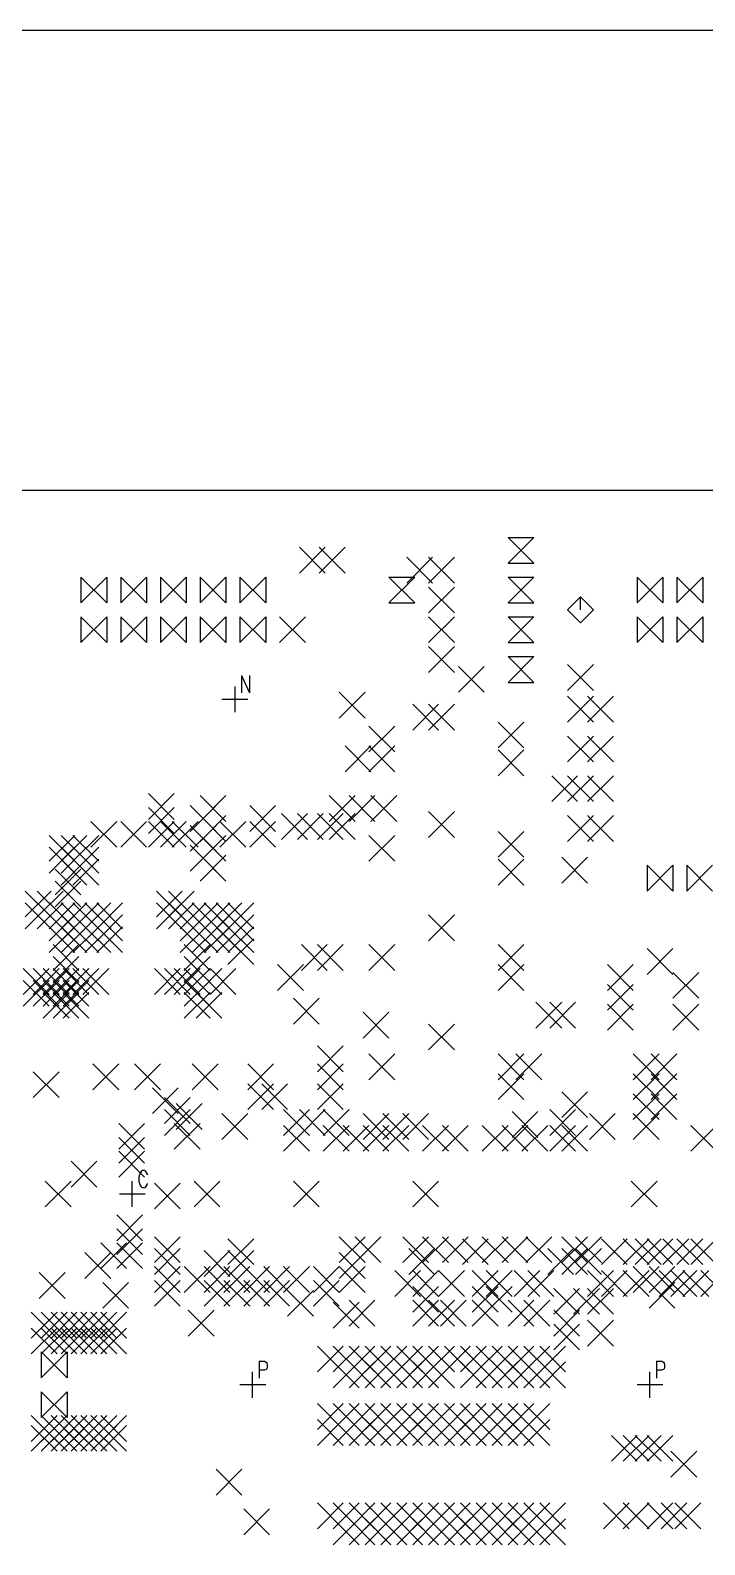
# Model space of a CAD drawing. Extents: x 11.9 to 28.1, y 10.8 to 21.2.
# Drawn here: x 19.087 to 20.785, y 17.388 to 21.199 of the extents above; entities that cross this region are included whole.
import ezdxf

# ---------------------------------------------------------------- set-up
doc = ezdxf.new("R2010")
doc.units = 0
doc.header["$MEASUREMENT"] = 0
doc.layers.add('LAYNR1', color=2, linetype='Continuous')

msp = doc.modelspace()

# ---------------------------------------------------------------- linework, layer by layer
at = {"layer": 'LAYNR1', "color": 7}
for points in [[(11.892, 21.199), (28.093, 21.199)], [(23.448, 20.041), (13.097, 20.041)], [(19.765, 19.833), (19.83, 19.898)], [(19.765, 19.898), (19.83, 19.833)], [(19.815, 19.833), (19.88, 19.898)], [(19.815, 19.898), (19.88, 19.833)], [(20.355, 19.858), (20.29, 19.923)], [(20.29, 19.923), (20.355, 19.923)], [(20.355, 19.923), (20.29, 19.858)], [(20.035, 19.808), (20.1, 19.873)], [(20.035, 19.873), (20.1, 19.808)], [(20.09, 19.808), (20.155, 19.873)], [(20.09, 19.873), (20.155, 19.808)], [(20.29, 19.858), (20.355, 19.858)], [(19.215, 19.758), (19.28, 19.823)], [(19.28, 19.758), (19.215, 19.823)], [(19.215, 19.823), (19.215, 19.758)], [(19.28, 19.823), (19.28, 19.758)], [(19.315, 19.758), (19.38, 19.823)], [(19.38, 19.758), (19.315, 19.823)], [(19.315, 19.823), (19.315, 19.758)], [(19.38, 19.823), (19.38, 19.758)], [(19.415, 19.758), (19.48, 19.823)], [(19.48, 19.758), (19.415, 19.823)], [(19.415, 19.823), (19.415, 19.758)], [(19.48, 19.823), (19.48, 19.758)], [(19.515, 19.758), (19.58, 19.823)], [(19.58, 19.758), (19.515, 19.823)], [(19.515, 19.823), (19.515, 19.758)], [(19.58, 19.823), (19.58, 19.758)], [(19.615, 19.758), (19.68, 19.823)], [(19.68, 19.758), (19.615, 19.823)], [(19.615, 19.823), (19.615, 19.758)], [(19.68, 19.823), (19.68, 19.758)], [(20.055, 19.758), (19.99, 19.823)], [(19.99, 19.823), (20.055, 19.823)], [(20.055, 19.823), (19.99, 19.758)], [(20.355, 19.758), (20.29, 19.823)], [(20.29, 19.823), (20.355, 19.823)], [(20.355, 19.823), (20.29, 19.758)], [(20.615, 19.758), (20.68, 19.823)], [(20.68, 19.758), (20.615, 19.823)], [(20.615, 19.823), (20.615, 19.758)], [(20.68, 19.823), (20.68, 19.758)], [(20.715, 19.758), (20.78, 19.823)], [(20.78, 19.758), (20.715, 19.823)], [(20.715, 19.823), (20.715, 19.758)], [(20.78, 19.823), (20.78, 19.758)], [(20.09, 19.733), (20.155, 19.798)], [(20.09, 19.798), (20.155, 19.733)], [(19.99, 19.758), (20.055, 19.758)], [(20.29, 19.758), (20.355, 19.758)], [(20.472, 19.773), (20.44, 19.741)], [(20.44, 19.741), (20.472, 19.708)], [(20.505, 19.741), (20.472, 19.773)], [(20.472, 19.741), (20.472, 19.773)], [(20.472, 19.708), (20.505, 19.741)], [(19.215, 19.658), (19.28, 19.723)], [(19.28, 19.658), (19.215, 19.723)], [(19.215, 19.723), (19.215, 19.658)], [(19.28, 19.723), (19.28, 19.658)], [(19.315, 19.658), (19.38, 19.723)], [(19.38, 19.658), (19.315, 19.723)], [(19.315, 19.723), (19.315, 19.658)], [(19.38, 19.723), (19.38, 19.658)], [(19.415, 19.658), (19.48, 19.723)], [(19.48, 19.658), (19.415, 19.723)], [(19.415, 19.723), (19.415, 19.658)], [(19.48, 19.723), (19.48, 19.658)], [(19.515, 19.658), (19.58, 19.723)], [(19.58, 19.658), (19.515, 19.723)], [(19.515, 19.723), (19.515, 19.658)], [(19.58, 19.723), (19.58, 19.658)], [(19.615, 19.658), (19.68, 19.723)], [(19.68, 19.658), (19.615, 19.723)], [(19.615, 19.723), (19.615, 19.658)], [(19.68, 19.723), (19.68, 19.658)], [(19.715, 19.658), (19.78, 19.723)], [(19.715, 19.723), (19.78, 19.658)], [(20.09, 19.658), (20.155, 19.723)], [(20.09, 19.723), (20.155, 19.658)], [(20.355, 19.658), (20.29, 19.723)], [(20.29, 19.723), (20.355, 19.723)], [(20.355, 19.723), (20.29, 19.658)], [(20.615, 19.658), (20.68, 19.723)], [(20.68, 19.658), (20.615, 19.723)], [(20.615, 19.723), (20.615, 19.658)], [(20.68, 19.723), (20.68, 19.658)], [(20.715, 19.658), (20.78, 19.723)], [(20.78, 19.658), (20.715, 19.723)], [(20.715, 19.723), (20.715, 19.658)], [(20.78, 19.723), (20.78, 19.658)], [(20.09, 19.583), (20.155, 19.648)], [(20.09, 19.648), (20.155, 19.583)], [(20.29, 19.658), (20.355, 19.658)], [(20.165, 19.533), (20.23, 19.598)], [(20.165, 19.598), (20.23, 19.533)], [(20.355, 19.558), (20.29, 19.623)], [(20.29, 19.623), (20.355, 19.623)], [(20.355, 19.623), (20.29, 19.558)], [(20.44, 19.538), (20.505, 19.603)], [(20.44, 19.603), (20.505, 19.538)], [(19.619, 19.575), (19.619, 19.532)], [(19.619, 19.575), (19.639, 19.532)], [(19.639, 19.575), (19.639, 19.532)], [(20.29, 19.558), (20.355, 19.558)], [(19.57, 19.516), (19.635, 19.516)], [(19.603, 19.483), (19.603, 19.548)], [(19.865, 19.468), (19.93, 19.533)], [(19.865, 19.533), (19.93, 19.468)], [(20.44, 19.458), (20.505, 19.523)], [(20.44, 19.523), (20.505, 19.458)], [(20.49, 19.458), (20.555, 19.523)], [(20.49, 19.523), (20.555, 19.458)], [(20.05, 19.438), (20.115, 19.503)], [(20.05, 19.503), (20.115, 19.438)], [(20.09, 19.438), (20.155, 19.503)], [(20.09, 19.503), (20.155, 19.438)], [(19.94, 19.383), (20.005, 19.448)], [(19.94, 19.448), (20.005, 19.383)], [(20.265, 19.393), (20.33, 19.458)], [(20.265, 19.458), (20.33, 19.393)], [(19.88, 19.333), (19.945, 19.398)], [(19.88, 19.398), (19.945, 19.333)], [(19.94, 19.333), (20.005, 19.398)], [(19.94, 19.398), (20.005, 19.333)], [(20.44, 19.358), (20.505, 19.423)], [(20.44, 19.423), (20.505, 19.358)], [(20.49, 19.358), (20.555, 19.423)], [(20.49, 19.423), (20.555, 19.358)], [(20.265, 19.323), (20.33, 19.388)], [(20.265, 19.388), (20.33, 19.323)], [(20.4, 19.258), (20.465, 19.323)], [(20.4, 19.323), (20.465, 19.258)], [(20.44, 19.258), (20.505, 19.323)], [(20.44, 19.323), (20.505, 19.258)], [(20.49, 19.258), (20.555, 19.323)], [(20.49, 19.323), (20.555, 19.258)], [(19.385, 19.213), (19.45, 19.278)], [(19.385, 19.278), (19.45, 19.213)], [(19.49, 19.183), (19.555, 19.248)], [(19.49, 19.248), (19.555, 19.183)], [(19.515, 19.208), (19.58, 19.273)], [(19.515, 19.273), (19.58, 19.208)], [(19.64, 19.183), (19.705, 19.248)], [(19.64, 19.248), (19.705, 19.183)], [(19.84, 19.208), (19.905, 19.273)], [(19.84, 19.273), (19.905, 19.208)], [(19.89, 19.208), (19.955, 19.273)], [(19.89, 19.273), (19.955, 19.208)], [(19.945, 19.208), (20.01, 19.273)], [(19.945, 19.273), (20.01, 19.208)], [(19.24, 19.143), (19.305, 19.208)], [(19.24, 19.208), (19.305, 19.143)], [(19.315, 19.143), (19.38, 19.208)], [(19.315, 19.208), (19.38, 19.143)], [(19.385, 19.178), (19.45, 19.243)], [(19.385, 19.243), (19.45, 19.178)], [(19.385, 19.143), (19.45, 19.208)], [(19.385, 19.208), (19.45, 19.143)], [(19.415, 19.143), (19.48, 19.208)], [(19.415, 19.208), (19.48, 19.143)], [(19.445, 19.143), (19.51, 19.208)], [(19.445, 19.208), (19.51, 19.143)], [(19.515, 19.158), (19.58, 19.223)], [(19.515, 19.223), (19.58, 19.158)], [(19.565, 19.143), (19.63, 19.208)], [(19.565, 19.208), (19.63, 19.143)], [(19.64, 19.143), (19.705, 19.208)], [(19.64, 19.208), (19.705, 19.143)], [(19.72, 19.163), (19.785, 19.228)], [(19.72, 19.228), (19.785, 19.163)], [(19.76, 19.163), (19.825, 19.228)], [(19.76, 19.228), (19.825, 19.163)], [(19.81, 19.163), (19.875, 19.228)], [(19.81, 19.228), (19.875, 19.163)], [(19.84, 19.163), (19.905, 19.228)], [(19.84, 19.228), (19.905, 19.163)], [(20.09, 19.168), (20.155, 19.233)], [(20.09, 19.233), (20.155, 19.168)], [(20.44, 19.158), (20.505, 19.223)], [(20.44, 19.223), (20.505, 19.158)], [(20.49, 19.158), (20.555, 19.223)], [(20.49, 19.223), (20.555, 19.158)], [(19.135, 19.108), (19.2, 19.173)], [(19.135, 19.173), (19.2, 19.108)], [(19.165, 19.108), (19.23, 19.173)], [(19.165, 19.173), (19.23, 19.108)], [(19.195, 19.108), (19.26, 19.173)], [(19.195, 19.173), (19.26, 19.108)], [(19.49, 19.133), (19.555, 19.198)], [(19.49, 19.198), (19.555, 19.133)], [(19.515, 19.108), (19.58, 19.173)], [(19.515, 19.173), (19.58, 19.108)], [(19.94, 19.108), (20.005, 19.173)], [(19.94, 19.173), (20.005, 19.108)], [(20.265, 19.118), (20.33, 19.183)], [(20.265, 19.183), (20.33, 19.118)], [(19.135, 19.078), (19.2, 19.143)], [(19.135, 19.143), (19.2, 19.078)], [(19.165, 19.078), (19.23, 19.143)], [(19.165, 19.143), (19.23, 19.078)], [(19.195, 19.078), (19.26, 19.143)], [(19.195, 19.143), (19.26, 19.078)], [(19.49, 19.083), (19.555, 19.148)], [(19.49, 19.148), (19.555, 19.083)], [(19.165, 19.048), (19.23, 19.113)], [(19.165, 19.113), (19.23, 19.048)], [(19.195, 19.048), (19.26, 19.113)], [(19.195, 19.113), (19.26, 19.048)], [(19.515, 19.058), (19.58, 19.123)], [(19.515, 19.123), (19.58, 19.058)], [(20.265, 19.048), (20.33, 19.113)], [(20.265, 19.113), (20.33, 19.048)], [(20.425, 19.053), (20.49, 19.118)], [(20.425, 19.118), (20.49, 19.053)], [(20.64, 19.033), (20.705, 19.098)], [(20.705, 19.033), (20.64, 19.098)], [(20.64, 19.098), (20.64, 19.033)], [(20.705, 19.098), (20.705, 19.033)], [(20.74, 19.033), (20.805, 19.098)], [(20.805, 19.033), (20.74, 19.098)], [(20.74, 19.098), (20.74, 19.033)], [(19.15, 19.023), (19.215, 19.088)], [(19.15, 19.088), (19.215, 19.023)], [(19.15, 18.993), (19.215, 19.058)], [(19.15, 19.058), (19.215, 18.993)], [(19.075, 18.968), (19.14, 19.033)], [(19.075, 19.033), (19.14, 18.968)], [(19.105, 18.968), (19.17, 19.033)], [(19.105, 19.033), (19.17, 18.968)], [(19.405, 18.968), (19.47, 19.033)], [(19.405, 19.033), (19.47, 18.968)], [(19.435, 18.968), (19.5, 19.033)], [(19.435, 19.033), (19.5, 18.968)], [(19.075, 18.938), (19.14, 19.003)], [(19.075, 19.003), (19.14, 18.938)], [(19.105, 18.938), (19.17, 19.003)], [(19.105, 19.003), (19.17, 18.938)], [(19.135, 18.938), (19.2, 19.003)], [(19.135, 19.003), (19.2, 18.938)], [(19.165, 18.938), (19.23, 19.003)], [(19.165, 19.003), (19.23, 18.938)], [(19.195, 18.938), (19.26, 19.003)], [(19.195, 19.003), (19.26, 18.938)], [(19.225, 18.938), (19.29, 19.003)], [(19.225, 19.003), (19.29, 18.938)], [(19.255, 18.938), (19.32, 19.003)], [(19.255, 19.003), (19.32, 18.938)], [(19.405, 18.938), (19.47, 19.003)], [(19.405, 19.003), (19.47, 18.938)], [(19.435, 18.938), (19.5, 19.003)], [(19.435, 19.003), (19.5, 18.938)], [(19.465, 18.938), (19.53, 19.003)], [(19.465, 19.003), (19.53, 18.938)], [(19.495, 18.938), (19.56, 19.003)], [(19.495, 19.003), (19.56, 18.938)], [(19.525, 18.938), (19.59, 19.003)], [(19.525, 19.003), (19.59, 18.938)], [(19.555, 18.938), (19.62, 19.003)], [(19.555, 19.003), (19.62, 18.938)], [(19.585, 18.938), (19.65, 19.003)], [(19.585, 19.003), (19.65, 18.938)], [(19.135, 18.908), (19.2, 18.973)], [(19.135, 18.973), (19.2, 18.908)], [(19.135, 18.878), (19.2, 18.943)], [(19.135, 18.943), (19.2, 18.878)], [(19.165, 18.908), (19.23, 18.973)], [(19.165, 18.973), (19.23, 18.908)], [(19.165, 18.878), (19.23, 18.943)], [(19.165, 18.943), (19.23, 18.878)], [(19.195, 18.908), (19.26, 18.973)], [(19.195, 18.973), (19.26, 18.908)], [(19.195, 18.878), (19.26, 18.943)], [(19.195, 18.943), (19.26, 18.878)], [(19.225, 18.908), (19.29, 18.973)], [(19.225, 18.973), (19.29, 18.908)], [(19.225, 18.878), (19.29, 18.943)], [(19.225, 18.943), (19.29, 18.878)], [(19.255, 18.908), (19.32, 18.973)], [(19.255, 18.973), (19.32, 18.908)], [(19.255, 18.878), (19.32, 18.943)], [(19.255, 18.943), (19.32, 18.878)], [(19.465, 18.908), (19.53, 18.973)], [(19.465, 18.973), (19.53, 18.908)], [(19.465, 18.878), (19.53, 18.943)], [(19.465, 18.943), (19.53, 18.878)], [(19.495, 18.908), (19.56, 18.973)], [(19.495, 18.973), (19.56, 18.908)], [(19.495, 18.878), (19.56, 18.943)], [(19.495, 18.943), (19.56, 18.878)], [(19.525, 18.908), (19.59, 18.973)], [(19.525, 18.973), (19.59, 18.908)], [(19.525, 18.878), (19.59, 18.943)], [(19.525, 18.943), (19.59, 18.878)], [(19.555, 18.908), (19.62, 18.973)], [(19.555, 18.973), (19.62, 18.908)], [(19.555, 18.878), (19.62, 18.943)], [(19.555, 18.943), (19.62, 18.878)], [(19.585, 18.908), (19.65, 18.973)], [(19.585, 18.973), (19.65, 18.908)], [(19.585, 18.878), (19.65, 18.943)], [(19.585, 18.943), (19.65, 18.878)], [(20.09, 18.908), (20.155, 18.973)], [(20.09, 18.973), (20.155, 18.908)], [(19.585, 18.848), (19.65, 18.913)], [(19.585, 18.913), (19.65, 18.848)], [(19.145, 18.833), (19.21, 18.898)], [(19.145, 18.898), (19.21, 18.833)], [(19.145, 18.803), (19.21, 18.868)], [(19.145, 18.868), (19.21, 18.803)], [(19.475, 18.833), (19.54, 18.898)], [(19.475, 18.898), (19.54, 18.833)], [(19.475, 18.803), (19.54, 18.868)], [(19.475, 18.868), (19.54, 18.803)], [(19.77, 18.833), (19.835, 18.898)], [(19.77, 18.898), (19.835, 18.833)], [(19.81, 18.833), (19.875, 18.898)], [(19.81, 18.898), (19.875, 18.833)], [(19.94, 18.833), (20.005, 18.898)], [(19.94, 18.898), (20.005, 18.833)], [(20.265, 18.833), (20.33, 18.898)], [(20.265, 18.898), (20.33, 18.833)], [(20.64, 18.823), (20.705, 18.888)], [(20.64, 18.888), (20.705, 18.823)], [(19.07, 18.773), (19.135, 18.838)], [(19.07, 18.838), (19.135, 18.773)], [(19.095, 18.773), (19.16, 18.838)], [(19.095, 18.838), (19.16, 18.773)], [(19.12, 18.773), (19.185, 18.838)], [(19.12, 18.838), (19.185, 18.773)], [(19.145, 18.773), (19.21, 18.838)], [(19.145, 18.838), (19.21, 18.773)], [(19.17, 18.773), (19.235, 18.838)], [(19.17, 18.838), (19.235, 18.773)], [(19.195, 18.773), (19.26, 18.838)], [(19.195, 18.838), (19.26, 18.773)], [(19.22, 18.773), (19.285, 18.838)], [(19.22, 18.838), (19.285, 18.773)], [(19.4, 18.773), (19.465, 18.838)], [(19.4, 18.838), (19.465, 18.773)], [(19.425, 18.773), (19.49, 18.838)], [(19.425, 18.838), (19.49, 18.773)], [(19.45, 18.773), (19.515, 18.838)], [(19.45, 18.838), (19.515, 18.773)], [(19.475, 18.773), (19.54, 18.838)], [(19.475, 18.838), (19.54, 18.773)], [(19.505, 18.773), (19.57, 18.838)], [(19.505, 18.838), (19.57, 18.773)], [(19.54, 18.773), (19.605, 18.838)], [(19.54, 18.838), (19.605, 18.773)], [(19.71, 18.783), (19.775, 18.848)], [(19.71, 18.848), (19.775, 18.783)], [(20.265, 18.783), (20.33, 18.848)], [(20.265, 18.848), (20.33, 18.783)], [(20.54, 18.783), (20.605, 18.848)], [(20.54, 18.848), (20.605, 18.783)], [(20.705, 18.763), (20.77, 18.828)], [(20.705, 18.828), (20.77, 18.763)], [(19.07, 18.743), (19.135, 18.808)], [(19.07, 18.808), (19.135, 18.743)], [(19.095, 18.743), (19.16, 18.808)], [(19.095, 18.808), (19.16, 18.743)], [(19.12, 18.743), (19.185, 18.808)], [(19.12, 18.808), (19.185, 18.743)], [(19.145, 18.743), (19.21, 18.808)], [(19.145, 18.808), (19.21, 18.743)], [(19.17, 18.743), (19.235, 18.808)], [(19.17, 18.808), (19.235, 18.743)], [(19.475, 18.743), (19.54, 18.808)], [(19.475, 18.808), (19.54, 18.743)], [(20.54, 18.733), (20.605, 18.798)], [(20.54, 18.798), (20.605, 18.733)], [(19.12, 18.713), (19.185, 18.778)], [(19.12, 18.778), (19.185, 18.713)], [(19.145, 18.713), (19.21, 18.778)], [(19.145, 18.778), (19.21, 18.713)], [(19.17, 18.713), (19.235, 18.778)], [(19.17, 18.778), (19.235, 18.713)], [(19.475, 18.713), (19.54, 18.778)], [(19.475, 18.778), (19.54, 18.713)], [(19.505, 18.713), (19.57, 18.778)], [(19.505, 18.778), (19.57, 18.713)], [(19.75, 18.698), (19.815, 18.763)], [(19.75, 18.763), (19.815, 18.698)], [(20.36, 18.688), (20.425, 18.753)], [(20.36, 18.753), (20.425, 18.688)], [(20.395, 18.688), (20.46, 18.753)], [(20.395, 18.753), (20.46, 18.688)], [(19.925, 18.663), (19.99, 18.728)], [(19.925, 18.728), (19.99, 18.663)], [(20.54, 18.683), (20.605, 18.748)], [(20.54, 18.748), (20.605, 18.683)], [(20.705, 18.683), (20.77, 18.748)], [(20.705, 18.748), (20.77, 18.683)], [(20.09, 18.633), (20.155, 18.698)], [(20.09, 18.698), (20.155, 18.633)], [(19.81, 18.578), (19.875, 18.643)], [(19.81, 18.643), (19.875, 18.578)], [(19.245, 18.533), (19.31, 18.598)], [(19.245, 18.598), (19.31, 18.533)], [(19.35, 18.533), (19.415, 18.598)], [(19.35, 18.598), (19.415, 18.533)], [(19.495, 18.533), (19.56, 18.598)], [(19.495, 18.598), (19.56, 18.533)], [(19.635, 18.533), (19.7, 18.598)], [(19.635, 18.598), (19.7, 18.533)], [(19.81, 18.533), (19.875, 18.598)], [(19.81, 18.598), (19.875, 18.533)], [(19.94, 18.558), (20.005, 18.623)], [(19.94, 18.623), (20.005, 18.558)], [(20.265, 18.558), (20.33, 18.623)], [(20.265, 18.623), (20.33, 18.558)], [(20.31, 18.558), (20.375, 18.623)], [(20.31, 18.623), (20.375, 18.558)], [(20.605, 18.558), (20.67, 18.623)], [(20.605, 18.623), (20.67, 18.558)], [(20.65, 18.558), (20.715, 18.623)], [(20.65, 18.623), (20.715, 18.558)], [(19.095, 18.513), (19.16, 18.578)], [(19.095, 18.578), (19.16, 18.513)], [(20.265, 18.508), (20.33, 18.573)], [(20.265, 18.573), (20.33, 18.508)], [(20.605, 18.508), (20.67, 18.573)], [(20.605, 18.573), (20.67, 18.508)], [(20.65, 18.508), (20.715, 18.573)], [(20.65, 18.573), (20.715, 18.508)], [(19.395, 18.473), (19.46, 18.538)], [(19.395, 18.538), (19.46, 18.473)], [(19.635, 18.483), (19.7, 18.548)], [(19.635, 18.548), (19.7, 18.483)], [(19.67, 18.483), (19.735, 18.548)], [(19.67, 18.548), (19.735, 18.483)], [(19.81, 18.483), (19.875, 18.548)], [(19.81, 18.548), (19.875, 18.483)], [(20.425, 18.463), (20.49, 18.528)], [(20.425, 18.528), (20.49, 18.463)], [(20.605, 18.458), (20.67, 18.523)], [(20.605, 18.523), (20.67, 18.458)], [(20.65, 18.458), (20.715, 18.523)], [(20.65, 18.523), (20.715, 18.458)], [(19.425, 18.448), (19.49, 18.513)], [(19.425, 18.513), (19.49, 18.448)], [(19.455, 18.433), (19.52, 18.498)], [(19.455, 18.498), (19.52, 18.433)], [(19.31, 18.383), (19.375, 18.448)], [(19.31, 18.448), (19.375, 18.383)], [(19.425, 18.418), (19.49, 18.483)], [(19.425, 18.483), (19.49, 18.418)], [(19.45, 18.383), (19.515, 18.448)], [(19.45, 18.448), (19.515, 18.383)], [(19.57, 18.408), (19.635, 18.473)], [(19.57, 18.473), (19.635, 18.408)], [(19.725, 18.418), (19.79, 18.483)], [(19.725, 18.483), (19.79, 18.418)], [(19.765, 18.418), (19.83, 18.483)], [(19.765, 18.483), (19.83, 18.418)], [(19.825, 18.418), (19.89, 18.483)], [(19.825, 18.483), (19.89, 18.418)], [(19.925, 18.408), (19.99, 18.473)], [(19.925, 18.473), (19.99, 18.408)], [(19.975, 18.408), (20.04, 18.473)], [(19.975, 18.473), (20.04, 18.408)], [(20.025, 18.408), (20.09, 18.473)], [(20.025, 18.473), (20.09, 18.408)], [(20.3, 18.413), (20.365, 18.478)], [(20.3, 18.478), (20.365, 18.413)], [(20.395, 18.418), (20.46, 18.483)], [(20.395, 18.483), (20.46, 18.418)], [(20.495, 18.408), (20.56, 18.473)], [(20.495, 18.473), (20.56, 18.408)], [(20.605, 18.408), (20.67, 18.473)], [(20.605, 18.473), (20.67, 18.408)], [(19.31, 18.348), (19.375, 18.413)], [(19.31, 18.413), (19.375, 18.348)], [(19.725, 18.378), (19.79, 18.443)], [(19.725, 18.443), (19.79, 18.378)], [(19.825, 18.378), (19.89, 18.443)], [(19.825, 18.443), (19.89, 18.378)], [(19.875, 18.378), (19.94, 18.443)], [(19.875, 18.443), (19.94, 18.378)], [(19.925, 18.378), (19.99, 18.443)], [(19.925, 18.443), (19.99, 18.378)], [(19.975, 18.378), (20.04, 18.443)], [(19.975, 18.443), (20.04, 18.378)], [(20.075, 18.378), (20.14, 18.443)], [(20.075, 18.443), (20.14, 18.378)], [(20.125, 18.378), (20.19, 18.443)], [(20.125, 18.443), (20.19, 18.378)], [(20.225, 18.378), (20.29, 18.443)], [(20.225, 18.443), (20.29, 18.378)], [(20.275, 18.378), (20.34, 18.443)], [(20.275, 18.443), (20.34, 18.378)], [(20.325, 18.378), (20.39, 18.443)], [(20.325, 18.443), (20.39, 18.378)], [(20.395, 18.378), (20.46, 18.443)], [(20.395, 18.443), (20.46, 18.378)], [(20.425, 18.378), (20.49, 18.443)], [(20.425, 18.443), (20.49, 18.378)], [(20.75, 18.378), (20.815, 18.443)], [(20.75, 18.443), (20.815, 18.378)], [(19.31, 18.313), (19.375, 18.378)], [(19.31, 18.378), (19.375, 18.313)], [(19.19, 18.288), (19.255, 18.353)], [(19.19, 18.353), (19.255, 18.288)], [(19.125, 18.238), (19.19, 18.303)], [(19.125, 18.303), (19.19, 18.238)], [(19.344, 18.238), (19.344, 18.303)], [(19.362, 18.319), (19.361, 18.313), (19.361, 18.303)], [(19.361, 18.303), (19.362, 18.297), (19.364, 18.293), (19.367, 18.289), (19.37, 18.287)], [(19.383, 18.319), (19.381, 18.323), (19.378, 18.327), (19.376, 18.33), (19.37, 18.33), (19.367, 18.327), (19.364, 18.323), (19.362, 18.319)], [(19.376, 18.287), (19.378, 18.289), (19.381, 18.293), (19.383, 18.297)], [(19.4, 18.233), (19.465, 18.298)], [(19.4, 18.298), (19.465, 18.233)], [(19.5, 18.238), (19.565, 18.303)], [(19.5, 18.303), (19.565, 18.238)], [(19.75, 18.238), (19.815, 18.303)], [(19.75, 18.303), (19.815, 18.238)], [(20.05, 18.238), (20.115, 18.303)], [(20.05, 18.303), (20.115, 18.238)], [(20.6, 18.238), (20.665, 18.303)], [(20.6, 18.303), (20.665, 18.238)], [(19.312, 18.271), (19.377, 18.271)], [(19.37, 18.287), (19.376, 18.287)], [(19.305, 18.153), (19.37, 18.218)], [(19.305, 18.218), (19.37, 18.153)], [(19.305, 18.118), (19.37, 18.183)], [(19.305, 18.183), (19.37, 18.118)], [(19.265, 18.083), (19.33, 18.148)], [(19.265, 18.148), (19.33, 18.083)], [(19.305, 18.083), (19.37, 18.148)], [(19.305, 18.148), (19.37, 18.083)], [(19.4, 18.098), (19.465, 18.163)], [(19.4, 18.163), (19.465, 18.098)], [(19.585, 18.093), (19.65, 18.158)], [(19.585, 18.158), (19.65, 18.093)], [(19.865, 18.098), (19.93, 18.163)], [(19.865, 18.163), (19.93, 18.098)], [(19.905, 18.098), (19.97, 18.163)], [(19.905, 18.163), (19.97, 18.098)], [(20.025, 18.098), (20.09, 18.163)], [(20.025, 18.163), (20.09, 18.098)], [(20.075, 18.098), (20.14, 18.163)], [(20.075, 18.163), (20.14, 18.098)], [(20.125, 18.098), (20.19, 18.163)], [(20.125, 18.163), (20.19, 18.098)], [(20.175, 18.093), (20.24, 18.158)], [(20.175, 18.158), (20.24, 18.093)], [(20.225, 18.098), (20.29, 18.163)], [(20.225, 18.163), (20.29, 18.098)], [(20.275, 18.098), (20.34, 18.163)], [(20.275, 18.163), (20.34, 18.098)], [(20.335, 18.098), (20.4, 18.163)], [(20.335, 18.163), (20.4, 18.098)], [(20.425, 18.098), (20.49, 18.163)], [(20.425, 18.163), (20.49, 18.098)], [(20.46, 18.098), (20.525, 18.163)], [(20.46, 18.163), (20.525, 18.098)], [(20.525, 18.093), (20.59, 18.158)], [(20.525, 18.158), (20.59, 18.093)], [(20.58, 18.093), (20.645, 18.158)], [(20.58, 18.158), (20.645, 18.093)], [(20.61, 18.093), (20.675, 18.158)], [(20.61, 18.158), (20.675, 18.093)], [(20.64, 18.093), (20.705, 18.158)], [(20.64, 18.158), (20.705, 18.093)], [(20.68, 18.093), (20.745, 18.158)], [(20.68, 18.158), (20.745, 18.093)], [(20.715, 18.093), (20.78, 18.158)], [(20.715, 18.158), (20.78, 18.093)], [(20.75, 18.093), (20.815, 18.158)], [(20.75, 18.158), (20.815, 18.093)], [(19.225, 18.058), (19.29, 18.123)], [(19.225, 18.123), (19.29, 18.058)], [(19.4, 18.068), (19.465, 18.133)], [(19.4, 18.133), (19.465, 18.068)], [(19.525, 18.063), (19.59, 18.128)], [(19.525, 18.128), (19.59, 18.063)], [(19.585, 18.063), (19.65, 18.128)], [(19.585, 18.128), (19.65, 18.063)], [(19.865, 18.058), (19.93, 18.123)], [(19.865, 18.123), (19.93, 18.058)], [(20.04, 18.068), (20.105, 18.133)], [(20.04, 18.133), (20.105, 18.068)], [(20.39, 18.068), (20.455, 18.133)], [(20.39, 18.133), (20.455, 18.068)], [(20.425, 18.068), (20.49, 18.133)], [(20.425, 18.133), (20.49, 18.068)], [(20.46, 18.068), (20.525, 18.133)], [(20.46, 18.133), (20.525, 18.068)], [(19.11, 18.008), (19.175, 18.073)], [(19.11, 18.073), (19.175, 18.008)], [(19.4, 18.023), (19.465, 18.088)], [(19.4, 18.088), (19.465, 18.023)], [(19.475, 18.023), (19.54, 18.088)], [(19.475, 18.088), (19.54, 18.023)], [(19.525, 18.023), (19.59, 18.088)], [(19.525, 18.088), (19.59, 18.023)], [(19.575, 18.023), (19.64, 18.088)], [(19.575, 18.088), (19.64, 18.023)], [(19.625, 18.023), (19.69, 18.088)], [(19.625, 18.088), (19.69, 18.023)], [(19.675, 18.023), (19.74, 18.088)], [(19.675, 18.088), (19.74, 18.023)], [(19.725, 18.023), (19.79, 18.088)], [(19.725, 18.088), (19.79, 18.023)], [(19.8, 18.023), (19.865, 18.088)], [(19.8, 18.088), (19.865, 18.023)], [(19.865, 18.023), (19.93, 18.088)], [(19.865, 18.088), (19.93, 18.023)], [(20.005, 18.013), (20.07, 18.078)], [(20.005, 18.078), (20.07, 18.013)], [(20.05, 18.013), (20.115, 18.078)], [(20.05, 18.078), (20.115, 18.013)], [(20.115, 18.013), (20.18, 18.078)], [(20.115, 18.078), (20.18, 18.013)], [(20.2, 18.013), (20.265, 18.078)], [(20.2, 18.078), (20.265, 18.013)], [(20.235, 18.013), (20.3, 18.078)], [(20.235, 18.078), (20.3, 18.013)], [(20.305, 18.013), (20.37, 18.078)], [(20.305, 18.078), (20.37, 18.013)], [(20.34, 18.013), (20.405, 18.078)], [(20.34, 18.078), (20.405, 18.013)], [(20.49, 18.013), (20.555, 18.078)], [(20.49, 18.078), (20.555, 18.013)], [(20.525, 18.013), (20.59, 18.078)], [(20.525, 18.078), (20.59, 18.013)], [(20.58, 18.013), (20.645, 18.078)], [(20.58, 18.078), (20.645, 18.013)], [(20.605, 18.023), (20.67, 18.088)], [(20.605, 18.088), (20.67, 18.023)], [(20.645, 18.023), (20.71, 18.088)], [(20.645, 18.088), (20.71, 18.023)], [(20.67, 18.013), (20.735, 18.078)], [(20.67, 18.078), (20.735, 18.013)], [(20.7, 18.013), (20.765, 18.078)], [(20.7, 18.078), (20.765, 18.013)], [(20.73, 18.013), (20.795, 18.078)], [(20.73, 18.078), (20.795, 18.013)], [(20.775, 18.013), (20.84, 18.078)], [(20.775, 18.078), (20.84, 18.013)], [(19.27, 17.983), (19.335, 18.048)], [(19.27, 18.048), (19.335, 17.983)], [(19.4, 17.988), (19.465, 18.053)], [(19.4, 18.053), (19.465, 17.988)], [(19.525, 17.988), (19.59, 18.053)], [(19.525, 18.053), (19.59, 17.988)], [(19.575, 17.988), (19.64, 18.053)], [(19.575, 18.053), (19.64, 17.988)], [(19.625, 17.988), (19.69, 18.053)], [(19.625, 18.053), (19.69, 17.988)], [(19.675, 17.988), (19.74, 18.053)], [(19.675, 18.053), (19.74, 17.988)], [(19.735, 17.963), (19.8, 18.028)], [(19.735, 18.028), (19.8, 17.963)], [(19.8, 17.988), (19.865, 18.053)], [(19.8, 18.053), (19.865, 17.988)], [(20.05, 17.973), (20.115, 18.038)], [(20.05, 18.038), (20.115, 17.973)], [(20.2, 17.973), (20.265, 18.038)], [(20.2, 18.038), (20.265, 17.973)], [(20.235, 17.973), (20.3, 18.038)], [(20.235, 18.038), (20.3, 17.973)], [(20.405, 17.968), (20.47, 18.033)], [(20.405, 18.033), (20.47, 17.968)], [(20.455, 17.968), (20.52, 18.033)], [(20.455, 18.033), (20.52, 17.968)], [(20.49, 17.968), (20.555, 18.033)], [(20.49, 18.033), (20.555, 17.968)], [(20.645, 17.983), (20.71, 18.048)], [(20.645, 18.048), (20.71, 17.983)], [(19.85, 17.933), (19.915, 17.998)], [(19.85, 17.998), (19.915, 17.933)], [(19.89, 17.938), (19.955, 18.003)], [(19.89, 18.003), (19.955, 17.938)], [(20.05, 17.938), (20.115, 18.003)], [(20.05, 18.003), (20.115, 17.938)], [(20.09, 17.938), (20.155, 18.003)], [(20.09, 18.003), (20.155, 17.938)], [(20.12, 17.938), (20.185, 18.003)], [(20.12, 18.003), (20.185, 17.938)], [(20.2, 17.938), (20.265, 18.003)], [(20.2, 18.003), (20.265, 17.938)], [(20.29, 17.938), (20.355, 18.003)], [(20.29, 18.003), (20.355, 17.938)], [(20.33, 17.938), (20.395, 18.003)], [(20.33, 18.003), (20.395, 17.938)], [(19.09, 17.908), (19.155, 17.973)], [(19.09, 17.973), (19.155, 17.908)], [(19.115, 17.908), (19.18, 17.973)], [(19.115, 17.973), (19.18, 17.908)], [(19.14, 17.908), (19.205, 17.973)], [(19.14, 17.973), (19.205, 17.908)], [(19.165, 17.908), (19.23, 17.973)], [(19.165, 17.973), (19.23, 17.908)], [(19.19, 17.908), (19.255, 17.973)], [(19.19, 17.973), (19.255, 17.908)], [(19.215, 17.908), (19.28, 17.973)], [(19.215, 17.973), (19.28, 17.908)], [(19.24, 17.908), (19.305, 17.973)], [(19.24, 17.973), (19.305, 17.908)], [(19.265, 17.908), (19.33, 17.973)], [(19.265, 17.973), (19.33, 17.908)], [(19.485, 17.913), (19.55, 17.978)], [(19.485, 17.978), (19.55, 17.913)], [(20.405, 17.913), (20.47, 17.978)], [(20.405, 17.978), (20.47, 17.913)], [(20.49, 17.888), (20.555, 17.953)], [(20.49, 17.953), (20.555, 17.888)], [(19.09, 17.868), (19.155, 17.933)], [(19.09, 17.933), (19.155, 17.868)], [(19.115, 17.868), (19.18, 17.933)], [(19.115, 17.933), (19.18, 17.868)], [(19.14, 17.868), (19.205, 17.933)], [(19.14, 17.933), (19.205, 17.868)], [(19.165, 17.868), (19.23, 17.933)], [(19.165, 17.933), (19.23, 17.868)], [(19.19, 17.868), (19.255, 17.933)], [(19.19, 17.933), (19.255, 17.868)], [(19.215, 17.868), (19.28, 17.933)], [(19.215, 17.933), (19.28, 17.868)], [(19.24, 17.868), (19.305, 17.933)], [(19.24, 17.933), (19.305, 17.868)], [(19.265, 17.868), (19.33, 17.933)], [(19.265, 17.933), (19.33, 17.868)], [(20.405, 17.878), (20.47, 17.943)], [(20.405, 17.943), (20.47, 17.878)], [(19.81, 17.823), (19.875, 17.888)], [(19.81, 17.888), (19.875, 17.823)], [(19.85, 17.823), (19.915, 17.888)], [(19.85, 17.888), (19.915, 17.823)], [(19.89, 17.823), (19.955, 17.888)], [(19.89, 17.888), (19.955, 17.823)], [(19.93, 17.823), (19.995, 17.888)], [(19.93, 17.888), (19.995, 17.823)], [(19.97, 17.823), (20.035, 17.888)], [(19.97, 17.888), (20.035, 17.823)], [(20.01, 17.823), (20.075, 17.888)], [(20.01, 17.888), (20.075, 17.823)], [(20.05, 17.823), (20.115, 17.888)], [(20.05, 17.888), (20.115, 17.823)], [(20.09, 17.823), (20.155, 17.888)], [(20.09, 17.888), (20.155, 17.823)], [(20.13, 17.823), (20.195, 17.888)], [(20.13, 17.888), (20.195, 17.823)], [(20.17, 17.823), (20.235, 17.888)], [(20.17, 17.888), (20.235, 17.823)], [(20.21, 17.823), (20.275, 17.888)], [(20.21, 17.888), (20.275, 17.823)], [(20.25, 17.823), (20.315, 17.888)], [(20.25, 17.888), (20.315, 17.823)], [(20.29, 17.823), (20.355, 17.888)], [(20.29, 17.888), (20.355, 17.823)], [(20.33, 17.823), (20.395, 17.888)], [(20.33, 17.888), (20.395, 17.823)], [(20.37, 17.823), (20.435, 17.888)], [(20.37, 17.888), (20.435, 17.823)], [(19.115, 17.808), (19.18, 17.873)], [(19.18, 17.808), (19.115, 17.873)], [(19.115, 17.873), (19.115, 17.808)], [(19.18, 17.873), (19.18, 17.808)], [(19.664, 17.85), (19.664, 17.807)], [(19.664, 17.85), (19.677, 17.85), (19.681, 17.847), (19.683, 17.845), (19.684, 17.841), (19.684, 17.835), (19.683, 17.831), (19.681, 17.829), (19.677, 17.827), (19.664, 17.827)], [(19.85, 17.783), (19.915, 17.848)], [(19.85, 17.848), (19.915, 17.783)], [(19.89, 17.783), (19.955, 17.848)], [(19.89, 17.848), (19.955, 17.783)], [(19.93, 17.783), (19.995, 17.848)], [(19.93, 17.848), (19.995, 17.783)], [(19.97, 17.783), (20.035, 17.848)], [(19.97, 17.848), (20.035, 17.783)], [(20.01, 17.783), (20.075, 17.848)], [(20.01, 17.848), (20.075, 17.783)], [(20.05, 17.783), (20.115, 17.848)], [(20.05, 17.848), (20.115, 17.783)], [(20.09, 17.783), (20.155, 17.848)], [(20.09, 17.848), (20.155, 17.783)], [(20.17, 17.783), (20.235, 17.848)], [(20.17, 17.848), (20.235, 17.783)], [(20.21, 17.783), (20.275, 17.848)], [(20.21, 17.848), (20.275, 17.783)], [(20.25, 17.783), (20.315, 17.848)], [(20.25, 17.848), (20.315, 17.783)], [(20.29, 17.783), (20.355, 17.848)], [(20.29, 17.848), (20.355, 17.783)], [(20.33, 17.783), (20.395, 17.848)], [(20.33, 17.848), (20.395, 17.783)], [(20.37, 17.783), (20.435, 17.848)], [(20.37, 17.848), (20.435, 17.783)], [(20.664, 17.85), (20.664, 17.807)], [(20.664, 17.85), (20.677, 17.85), (20.681, 17.847), (20.683, 17.845), (20.684, 17.841), (20.684, 17.835), (20.683, 17.831), (20.681, 17.829), (20.677, 17.827), (20.664, 17.827)], [(19.647, 17.758), (19.647, 17.823)], [(20.647, 17.758), (20.647, 17.823)], [(19.115, 17.708), (19.18, 17.773)], [(19.18, 17.708), (19.115, 17.773)], [(19.115, 17.773), (19.115, 17.708)], [(19.18, 17.773), (19.18, 17.708)], [(19.615, 17.791), (19.68, 17.791)], [(20.615, 17.791), (20.68, 17.791)], [(19.81, 17.678), (19.875, 17.743)], [(19.81, 17.743), (19.875, 17.678)], [(19.85, 17.678), (19.915, 17.743)], [(19.85, 17.743), (19.915, 17.678)], [(19.89, 17.678), (19.955, 17.743)], [(19.89, 17.743), (19.955, 17.678)], [(19.93, 17.678), (19.995, 17.743)], [(19.93, 17.743), (19.995, 17.678)], [(19.97, 17.678), (20.035, 17.743)], [(19.97, 17.743), (20.035, 17.678)], [(20.01, 17.678), (20.075, 17.743)], [(20.01, 17.743), (20.075, 17.678)], [(20.05, 17.678), (20.115, 17.743)], [(20.05, 17.743), (20.115, 17.678)], [(20.09, 17.678), (20.155, 17.743)], [(20.09, 17.743), (20.155, 17.678)], [(20.13, 17.678), (20.195, 17.743)], [(20.13, 17.743), (20.195, 17.678)], [(20.17, 17.678), (20.235, 17.743)], [(20.17, 17.743), (20.235, 17.678)], [(20.21, 17.678), (20.275, 17.743)], [(20.21, 17.743), (20.275, 17.678)], [(20.25, 17.678), (20.315, 17.743)], [(20.25, 17.743), (20.315, 17.678)], [(20.29, 17.678), (20.355, 17.743)], [(20.29, 17.743), (20.355, 17.678)], [(20.33, 17.678), (20.395, 17.743)], [(20.33, 17.743), (20.395, 17.678)], [(19.09, 17.648), (19.155, 17.713)], [(19.09, 17.713), (19.155, 17.648)], [(19.09, 17.623), (19.155, 17.688)], [(19.09, 17.688), (19.155, 17.623)], [(19.115, 17.648), (19.18, 17.713)], [(19.115, 17.713), (19.18, 17.648)], [(19.115, 17.623), (19.18, 17.688)], [(19.115, 17.688), (19.18, 17.623)], [(19.14, 17.648), (19.205, 17.713)], [(19.14, 17.713), (19.205, 17.648)], [(19.14, 17.623), (19.205, 17.688)], [(19.14, 17.688), (19.205, 17.623)], [(19.165, 17.648), (19.23, 17.713)], [(19.165, 17.713), (19.23, 17.648)], [(19.165, 17.623), (19.23, 17.688)], [(19.165, 17.688), (19.23, 17.623)], [(19.19, 17.648), (19.255, 17.713)], [(19.19, 17.713), (19.255, 17.648)], [(19.19, 17.623), (19.255, 17.688)], [(19.19, 17.688), (19.255, 17.623)], [(19.215, 17.648), (19.28, 17.713)], [(19.215, 17.713), (19.28, 17.648)], [(19.215, 17.623), (19.28, 17.688)], [(19.215, 17.688), (19.28, 17.623)], [(19.24, 17.648), (19.305, 17.713)], [(19.24, 17.713), (19.305, 17.648)], [(19.24, 17.623), (19.305, 17.688)], [(19.24, 17.688), (19.305, 17.623)], [(19.265, 17.648), (19.33, 17.713)], [(19.265, 17.713), (19.33, 17.648)], [(19.265, 17.623), (19.33, 17.688)], [(19.265, 17.688), (19.33, 17.623)], [(19.81, 17.638), (19.875, 17.703)], [(19.81, 17.703), (19.875, 17.638)], [(19.85, 17.638), (19.915, 17.703)], [(19.85, 17.703), (19.915, 17.638)], [(19.89, 17.638), (19.955, 17.703)], [(19.89, 17.703), (19.955, 17.638)], [(19.93, 17.638), (19.995, 17.703)], [(19.93, 17.703), (19.995, 17.638)], [(19.97, 17.638), (20.035, 17.703)], [(19.97, 17.703), (20.035, 17.638)], [(20.01, 17.638), (20.075, 17.703)], [(20.01, 17.703), (20.075, 17.638)], [(20.05, 17.638), (20.115, 17.703)], [(20.05, 17.703), (20.115, 17.638)], [(20.09, 17.638), (20.155, 17.703)], [(20.09, 17.703), (20.155, 17.638)], [(20.13, 17.638), (20.195, 17.703)], [(20.13, 17.703), (20.195, 17.638)], [(20.17, 17.638), (20.235, 17.703)], [(20.17, 17.703), (20.235, 17.638)], [(20.21, 17.638), (20.275, 17.703)], [(20.21, 17.703), (20.275, 17.638)], [(20.25, 17.638), (20.315, 17.703)], [(20.25, 17.703), (20.315, 17.638)], [(20.29, 17.638), (20.355, 17.703)], [(20.29, 17.703), (20.355, 17.638)], [(20.33, 17.638), (20.395, 17.703)], [(20.33, 17.703), (20.395, 17.638)], [(20.55, 17.598), (20.615, 17.663)], [(20.55, 17.663), (20.615, 17.598)], [(20.58, 17.598), (20.645, 17.663)], [(20.58, 17.663), (20.645, 17.598)], [(20.61, 17.598), (20.675, 17.663)], [(20.61, 17.663), (20.675, 17.598)], [(20.64, 17.598), (20.705, 17.663)], [(20.64, 17.663), (20.705, 17.598)], [(20.7, 17.558), (20.765, 17.623)], [(20.7, 17.623), (20.765, 17.558)], [(19.555, 17.513), (19.62, 17.578)], [(19.555, 17.578), (19.62, 17.513)], [(19.81, 17.428), (19.875, 17.493)], [(19.81, 17.493), (19.875, 17.428)], [(19.85, 17.428), (19.915, 17.493)], [(19.85, 17.493), (19.915, 17.428)], [(19.89, 17.428), (19.955, 17.493)], [(19.89, 17.493), (19.955, 17.428)], [(19.93, 17.428), (19.995, 17.493)], [(19.93, 17.493), (19.995, 17.428)], [(19.97, 17.428), (20.035, 17.493)], [(19.97, 17.493), (20.035, 17.428)], [(20.01, 17.428), (20.075, 17.493)], [(20.01, 17.493), (20.075, 17.428)], [(20.05, 17.428), (20.115, 17.493)], [(20.05, 17.493), (20.115, 17.428)], [(20.09, 17.428), (20.155, 17.493)], [(20.09, 17.493), (20.155, 17.428)], [(20.13, 17.428), (20.195, 17.493)], [(20.13, 17.493), (20.195, 17.428)], [(20.17, 17.428), (20.235, 17.493)], [(20.17, 17.493), (20.235, 17.428)], [(20.21, 17.428), (20.275, 17.493)], [(20.21, 17.493), (20.275, 17.428)], [(20.25, 17.428), (20.315, 17.493)], [(20.25, 17.493), (20.315, 17.428)], [(20.29, 17.428), (20.355, 17.493)], [(20.29, 17.493), (20.355, 17.428)], [(20.33, 17.428), (20.395, 17.493)], [(20.33, 17.493), (20.395, 17.428)], [(20.37, 17.428), (20.435, 17.493)], [(20.37, 17.493), (20.435, 17.428)], [(20.53, 17.428), (20.595, 17.493)], [(20.53, 17.493), (20.595, 17.428)], [(20.58, 17.428), (20.645, 17.493)], [(20.58, 17.493), (20.645, 17.428)], [(20.64, 17.428), (20.705, 17.493)], [(20.64, 17.493), (20.705, 17.428)], [(20.675, 17.428), (20.74, 17.493)], [(20.675, 17.493), (20.74, 17.428)], [(20.71, 17.428), (20.775, 17.493)], [(20.71, 17.493), (20.775, 17.428)], [(19.625, 17.413), (19.69, 17.478)], [(19.625, 17.478), (19.69, 17.413)], [(19.85, 17.388), (19.915, 17.453)], [(19.85, 17.453), (19.915, 17.388)], [(19.89, 17.388), (19.955, 17.453)], [(19.89, 17.453), (19.955, 17.388)], [(19.93, 17.388), (19.995, 17.453)], [(19.93, 17.453), (19.995, 17.388)], [(19.97, 17.388), (20.035, 17.453)], [(19.97, 17.453), (20.035, 17.388)], [(20.01, 17.388), (20.075, 17.453)], [(20.01, 17.453), (20.075, 17.388)], [(20.05, 17.388), (20.115, 17.453)], [(20.05, 17.453), (20.115, 17.388)], [(20.09, 17.388), (20.155, 17.453)], [(20.09, 17.453), (20.155, 17.388)], [(20.13, 17.388), (20.195, 17.453)], [(20.13, 17.453), (20.195, 17.388)], [(20.17, 17.388), (20.235, 17.453)], [(20.17, 17.453), (20.235, 17.388)], [(20.21, 17.388), (20.275, 17.453)], [(20.21, 17.453), (20.275, 17.388)], [(20.25, 17.388), (20.315, 17.453)], [(20.25, 17.453), (20.315, 17.388)], [(20.29, 17.388), (20.355, 17.453)], [(20.29, 17.453), (20.355, 17.388)], [(20.33, 17.388), (20.395, 17.453)], [(20.33, 17.453), (20.395, 17.388)], [(20.37, 17.388), (20.435, 17.453)], [(20.37, 17.453), (20.435, 17.388)]]:
    msp.add_lwpolyline(points, dxfattribs=at)

doc.saveas('drawing.dxf')
